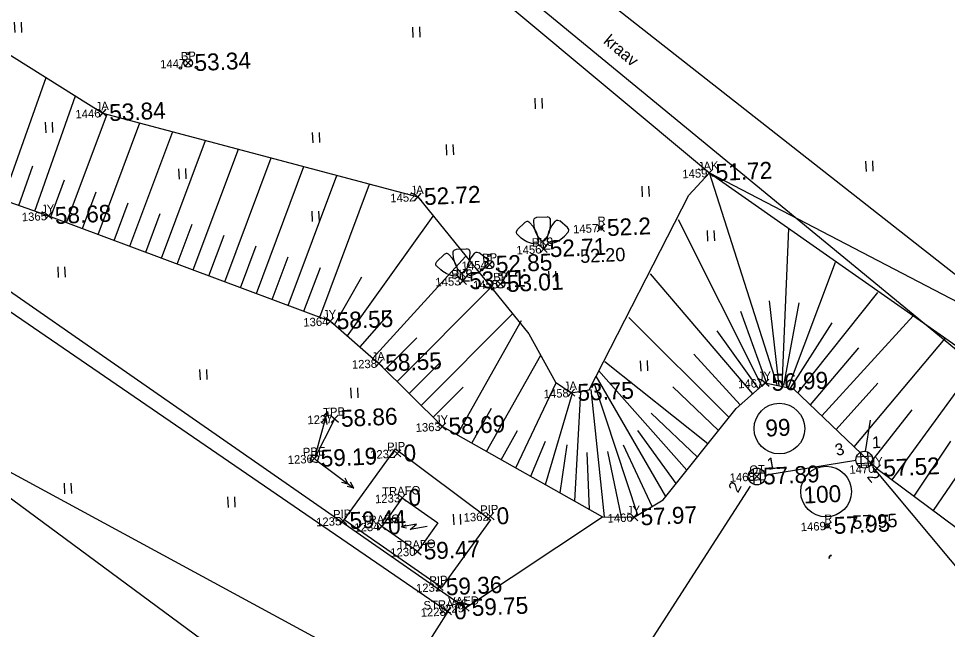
# Model space of a CAD drawing. Extents: x 641745 to 642007, y 6457342 to 6457597.
# Drawn here: x 641868.8 to 641923.8, y 6457503.2 to 6457539.4 of the extents above; entities that cross this region are included whole.
import ezdxf

# ---------------------------------------------------------------- set-up
doc = ezdxf.new("R2010")
doc.units = 0
for name, color, linetype in [('01_HOONED', 7, 'Continuous'), ('03_SITUATSIOON', 7, 'Continuous'), ('04_OK', 7, 'Continuous'), ('09_OD', 7, 'Continuous'), ('10_PUUD', 7, 'Continuous'), ('12_MPPOST', 7, 'Continuous'), ('14', 7, 'Continuous'), ('19_DRENTORU', 7, 'Continuous'), ('28_AIAD', 7, 'Continuous'), ('40_KRUNDIPIIR', 7, 'Continuous'), ('41_KOLVIKUPIIR', 7, 'Continuous'), ('42_JARSAK', 7, 'Continuous'), ('43_KRAAV', 7, 'Continuous'), ('49_ABIINFO', 7, 'Continuous'), ('54_PUNKTID', 7, 'Continuous'), ('57_TEKSTID', 7, 'Continuous'), ('59_VKORGUS', 7, 'Continuous'), ('6', 7, 'Continuous'), ('62_JRKNR', 7, 'Continuous'), ('63_KARVUD', 7, 'Continuous')]:
    doc.layers.add(name, color=color, linetype=linetype)

# ---------------------------------------------------------------- blocks, each defined once
blk = doc.blocks.new('VPQQSA')
at = {"layer": '63_KARVUD'}
for centre, radius in [((0, 550), 70.7), ((0, 0), 250), ((-476, -275), 70.7), ((476, -275), 70.7)]:
    blk.add_circle(centre, radius, dxfattribs=at)
blk = doc.blocks.new('V3KITP')
at = {"layer": '63_KARVUD'}
for p, q in [((-300, 1900), (300, 1900)), ((-1486.51, 1220.77), (-1038.07, 1619.39)), ((1486.51, 1220.77), (1038.07, 1619.39)), ((-406.92, 307.27), (-257.44, 440.14)), ((0, 0), (-332.18, 373.7)), ((-100, 500), (100, 500)), ((0, 0), (0, 500)), ((0, 0), (332.18, 373.7)), ((0, 0), (400, 0)), ((406.92, 307.27), (257.44, 440.14))]:
    blk.add_line(p, q, dxfattribs=at)
for points in [[(-257.44, 440.14), (-280.53, 704.55), (-306.55, 830.94), (-365.4, 1013.16), (-469.28, 1222.26), (-555.23, 1354.58), (-755.72, 1602.77), (-784.88, 1632.48), (-854.46, 1666.22), (-909.22, 1667.15), (-1038.07, 1619.39)], [(-100, 500), (-258.4, 712.96), (-322.92, 824.71), (-400, 1000), (-461.28, 1225.3), (-484.95, 1381.3), (-500, 1700), (-497.94, 1741.58), (-468.34, 1813.02), (-428.03, 1850.1), (-300, 1900)], [(100, 500), (258.4, 712.96), (322.92, 824.71), (400, 1000), (461.28, 1225.3), (484.95, 1381.3), (500, 1700), (497.94, 1741.58), (468.34, 1813.02), (428.03, 1850.1), (300, 1900)], [(257.44, 440.14), (280.53, 704.55), (306.55, 830.94), (365.4, 1013.16), (469.28, 1222.26), (555.23, 1354.58), (755.72, 1602.77), (784.88, 1632.48), (854.46, 1666.22), (909.22, 1667.15), (1038.07, 1619.39)], [(-406.92, 307.27), (-666.8, 361.2), (-789.26, 401.86), (-963.33, 481.66), (-1158.81, 609.35), (-1280.14, 710.21), (-1503.12, 938.42), (-1529.21, 970.86), (-1554.55, 1043.92), (-1549.05, 1098.41), (-1486.51, 1220.77)], [(406.92, 307.27), (666.8, 361.2), (789.26, 401.86), (963.33, 481.66), (1158.81, 609.35), (1280.14, 710.21), (1503.12, 938.42), (1529.21, 970.86), (1554.55, 1043.92), (1549.05, 1098.41), (1486.51, 1220.77)]]:
    blk.add_lwpolyline(points, dxfattribs=at)
blk = doc.blocks.new('VHEIN_')
at = {"layer": '63_KARVUD'}
for p, q in [((0, 620.11), (0, 0)), ((405.61, 608.83), (405.61, 0))]:
    blk.add_line(p, q, dxfattribs=at)
blk = doc.blocks.new('TONGER')
for points in [[(-19, 90), (-65, 81), (-65, 99)], [(10, 32), (-15, -11), (-28, 1)], [(70, 10), (84, -34), (66, -36)]]:
    blk.add_lwpolyline(points, close=True)
blk.add_arc((61, 90), 126, 163.4234, 295.1745)
blk = doc.blocks.new('VDREKA')
at = {"layer": '63_KARVUD'}
for p, q in [((-458.26, 200), (458.26, 200)), ((-200, 458.26), (-200, -458.26)), ((200, 458.26), (200, -458.26)), ((-458.26, -200), (458.26, -200))]:
    blk.add_line(p, q, dxfattribs=at)
blk.add_circle((0, 0), 500, dxfattribs=at)

msp = doc.modelspace()

# ---------------------------------------------------------------- linework, layer by layer
at = {"layer": '01_HOONED'}
for p, q in [((641891.484, 6457511.037), (641890.281, 6457509.349)), ((641891.484, 6457511.037), (641893.591, 6457509.554)), ((641892.388, 6457507.866), (641890.281, 6457509.349)), ((641893.591, 6457509.554), (641892.388, 6457507.866)), ((641891.449, 6457509.315), (641891.743, 6457509.265))]:
    msp.add_line(p, q, dxfattribs=at)
msp.add_lwpolyline([(641892.969, 6457509.341), (641891.956, 6457509.171), (641892.338, 6457509.479), (641891.449, 6457509.315), (641891.714, 6457509.451)], dxfattribs=at)
at = {"layer": '04_OK'}
for centre in [(641913.808, 6457515.137), (641916.576, 6457511.407)]:
    msp.add_circle(centre, 1.5, dxfattribs=at)
at = {"layer": '12_MPPOST'}
msp.add_line((641886.295, 6457513.357), (641887.493, 6457515.717), dxfattribs=at)
at = {"layer": '14'}
msp.add_line((641851.947, 6457521.427), (641922.21, 6457483.327), dxfattribs=at)
at = {"layer": '19_DRENTORU'}
for p, q in [((641913.128, 6457512.412), (641918.336, 6457513.274)), ((641919.297, 6457512.898), (641931.27, 6457498.547)), ((641903.613, 6457498.536), (641912.109, 6457511.738))]:
    msp.add_line(p, q, dxfattribs=at)
at = {"layer": '28_AIAD'}
msp.add_line((641845.219, 6457539.31), (641895.231, 6457504.523), dxfattribs=at)
at = {"layer": '40_KRUNDIPIIR'}
for points in [[(641902.395, 6457363.466), (641757.522, 6457454.056), (641764.364, 6457465.092), (641767.381, 6457463.206), (641787.55, 6457495.157), (641782.587, 6457498.708), (641820.173, 6457559.244), (641847.517, 6457582.948), (641974.068, 6457478.846)], [(641896.716, 6457509.733), (641893.812, 6457505.74), (641888.048, 6457509.746), (641891.083, 6457513.935)]]:
    msp.add_lwpolyline(points, close=True, dxfattribs=at)
at = {"layer": '41_KOLVIKUPIIR'}
for p, q in [((641854.691, 6457521.054), (641884.15, 6457499.332)), ((641895.231, 6457504.523), (641903.346, 6457509.923))]:
    msp.add_line(p, q, dxfattribs=at)
at = {"layer": '42_JARSAK'}
for p, q in [((641867.862, 6457528.686), (641870.424, 6457535.93)), ((641869.748, 6457528.019), (641872.159, 6457534.839)), ((641871.626, 6457527.333), (641874.027, 6457533.756)), ((641873.499, 6457526.633), (641875.968, 6457533.238)), ((641875.372, 6457525.933), (641877.91, 6457532.72)), ((641877.246, 6457525.233), (641879.851, 6457532.203)), ((641879.119, 6457524.532), (641881.792, 6457531.685)), ((641880.992, 6457523.832), (641883.734, 6457531.167)), ((641868.805, 6457528.352), (641869.634, 6457530.696)), ((641882.865, 6457523.132), (641885.675, 6457530.65)), ((641913.678, 6457517.722), (641909.667, 6457530.278)), ((641870.689, 6457527.683), (641871.505, 6457529.864)), ((641884.739, 6457522.432), (641887.617, 6457530.132)), ((641872.563, 6457526.983), (641873.374, 6457529.154)), ((641886.612, 6457521.732), (641889.558, 6457529.614)), ((641874.436, 6457526.283), (641875.27, 6457528.515)), ((641876.309, 6457525.583), (641877.166, 6457527.876)), ((641888.244, 6457520.626), (641893.313, 6457527.711)), ((641912.796, 6457517.627), (641907.841, 6457527.507)), ((641878.182, 6457524.882), (641879.062, 6457527.236)), ((641913.982, 6457517.639), (641914.36, 6457526.978)), ((641880.055, 6457524.182), (641880.958, 6457526.597)), ((641881.929, 6457523.482), (641882.854, 6457525.958)), ((641883.802, 6457522.782), (641884.75, 6457525.318)), ((641889.754, 6457519.314), (641895.233, 6457525.321)), ((641914.349, 6457517.586), (641917.122, 6457524.993)), ((641885.675, 6457522.082), (641886.646, 6457524.679)), ((641912.247, 6457517.202), (641906.177, 6457524.301)), ((641887.489, 6457521.281), (641889.109, 6457524.122)), ((641891.192, 6457517.926), (641896.754, 6457523.504)), ((641914.925, 6457517.274), (641919.628, 6457523.201)), ((641913.791, 6457517.672), (641913.215, 6457522.709)), ((641914.068, 6457517.684), (641914.979, 6457522.578)), ((641888.999, 6457519.97), (641890.829, 6457522.078)), ((641913.065, 6457517.805), (641911.52, 6457522.071)), ((641892.608, 6457516.514), (641898.022, 6457521.942)), ((641894.737, 6457514.77), (641898.551, 6457521.545)), ((641910.832, 6457515.798), (641904.906, 6457521.714)), ((641916.323, 6457515.901), (641921.723, 6457521.807)), ((641912.58, 6457517.507), (641910.125, 6457520.924)), ((641914.462, 6457517.536), (641916.931, 6457521.4)), ((641890.484, 6457518.632), (641892.363, 6457520.516)), ((641918.239, 6457514.068), (641923.615, 6457520.478)), ((641915.644, 6457516.55), (641918.504, 6457519.917)), ((641896.479, 6457513.789), (641899.688, 6457519.487)), ((641911.497, 6457516.54), (641908.741, 6457519.537)), ((641891.9, 6457517.22), (641893.729, 6457519.055)), ((641909.583, 6457514.236), (641903.478, 6457519.092)), ((641920.49, 6457512.106), (641925.575, 6457519.101)), ((641907.086, 6457511.112), (641902.962, 6457518.239)), ((641908.335, 6457512.674), (641903.113, 6457518.578)), ((641893.316, 6457515.808), (641895.096, 6457517.593)), ((641898.222, 6457512.808), (641900.597, 6457517.856)), ((641905.43, 6457510.015), (641902.871, 6457517.792)), ((641910.208, 6457515.017), (641907.501, 6457517.615)), ((641917.178, 6457515.083), (641919.638, 6457517.832)), ((641899.965, 6457511.827), (641901.566, 6457517.235)), ((641901.707, 6457510.846), (641902.061, 6457517.313)), ((641903.465, 6457509.921), (641902.665, 6457517.451)), ((641922.932, 6457510.287), (641927.835, 6457517.513)), ((641895.608, 6457514.279), (641896.778, 6457516.358)), ((641908.959, 6457513.455), (641906.218, 6457516.059)), ((641919.212, 6457513.136), (641921.673, 6457516.249)), ((641897.351, 6457513.298), (641898.319, 6457515.018)), ((641907.71, 6457511.893), (641905.433, 6457515.028)), ((641899.093, 6457512.317), (641899.976, 6457514.396)), ((641921.783, 6457511.143), (641923.952, 6457514.388)), ((641900.836, 6457511.336), (641901.26, 6457514.177)), ((641902.579, 6457510.355), (641902.443, 6457513.731)), ((641904.465, 6457509.903), (641903.66, 6457513.786)), ((641906.286, 6457510.531), (641904.585, 6457514.159))]:
    msp.add_line(p, q, dxfattribs=at)
for points in [[(641860.72, 6457542.032), (641873.777, 6457533.822), (641892.41, 6457528.854), (641898.99, 6457520.75)], [(641851.044, 6457536.764), (641854.203, 6457533.572), (641858.023, 6457532.165), (641870.559, 6457527.732), (641887.24, 6457521.497), (641890.115, 6457519.001), (641893.865, 6457515.26)], [(641898.99, 6457520.75), (641900.567, 6457517.895), (641901.484, 6457517.257), (641902.544, 6457517.426), (641908.454, 6457528.951), (641909.667, 6457530.278), (641939.815, 6457509.153)], [(641893.865, 6457515.26), (641903.346, 6457509.923), (641905.221, 6457509.889), (641906.933, 6457510.921), (641911.255, 6457516.327), (641912.977, 6457517.846), (641914.648, 6457517.502)], [(641914.648, 6457517.502), (641919.584, 6457512.781), (641935.117, 6457501.21)]]:
    msp.add_lwpolyline(points, dxfattribs=at)
at = {"layer": '43_KRAAV'}
msp.add_lwpolyline([(641852.88, 6457596.374), (641847.842, 6457587.229), (641848.172, 6457582.858), (641851.397, 6457578.51), (641859.429, 6457572.254), (641891.866, 6457545.162), (641909.667, 6457530.278), (641930.096, 6457519.652), (641896.555, 6457545.986), (641860.2, 6457575.077), (641854.891, 6457579.382), (641852.575, 6457582.283), (641851.758, 6457587.348), (641855.918, 6457593.913)], dxfattribs=at)
at = {"layer": '54_PUNKTID'}
for p, q in [((641878.603, 6457536.987), (641879.045, 6457536.582)), ((641878.621, 6457536.563), (641879.026, 6457537.006)), ((641873.556, 6457534.025), (641873.998, 6457533.62)), ((641873.575, 6457533.601), (641873.979, 6457534.044)), ((641909.446, 6457530.48), (641909.888, 6457530.075)), ((641909.465, 6457530.056), (641909.869, 6457530.499)), ((641892.189, 6457529.056), (641892.631, 6457528.652)), ((641892.208, 6457528.633), (641892.612, 6457529.075)), ((641870.338, 6457527.934), (641870.781, 6457527.529)), ((641870.357, 6457527.51), (641870.762, 6457527.953)), ((641903.017, 6457527.22), (641903.459, 6457526.815)), ((641903.036, 6457526.796), (641903.44, 6457527.239)), ((641899.626, 6457525.97), (641900.069, 6457525.565)), ((641899.645, 6457525.546), (641900.05, 6457525.989)), ((641896.435, 6457525.046), (641896.878, 6457524.641)), ((641896.454, 6457524.622), (641896.859, 6457525.065)), ((641894.856, 6457524.082), (641895.299, 6457523.677)), ((641894.875, 6457523.658), (641895.28, 6457524.101)), ((641897.089, 6457523.907), (641897.532, 6457523.502)), ((641897.108, 6457523.483), (641897.513, 6457523.926)), ((641887.019, 6457521.699), (641887.462, 6457521.294)), ((641887.038, 6457521.275), (641887.443, 6457521.718)), ((641889.912, 6457518.779), (641890.317, 6457519.222)), ((641889.893, 6457519.203), (641890.336, 6457518.798)), ((641912.755, 6457518.049), (641913.198, 6457517.644)), ((641912.774, 6457517.625), (641913.179, 6457518.068)), ((641901.262, 6457517.459), (641901.705, 6457517.054)), ((641901.281, 6457517.035), (641901.686, 6457517.478)), ((641887.272, 6457515.919), (641887.714, 6457515.514)), ((641887.291, 6457515.495), (641887.695, 6457515.938)), ((641893.644, 6457515.463), (641894.087, 6457515.058)), ((641893.663, 6457515.039), (641894.068, 6457515.482)), ((641890.975, 6457513.867), (641891.418, 6457513.462)), ((641890.994, 6457513.443), (641891.399, 6457513.886)), ((641886.073, 6457513.56), (641886.516, 6457513.155)), ((641886.092, 6457513.136), (641886.497, 6457513.579)), ((641919.363, 6457512.984), (641919.805, 6457512.579)), ((641919.382, 6457512.56), (641919.786, 6457513.003)), ((641912.249, 6457512.506), (641912.692, 6457512.101)), ((641912.268, 6457512.082), (641912.673, 6457512.525)), ((641891.262, 6457511.24), (641891.705, 6457510.835)), ((641891.281, 6457510.816), (641891.686, 6457511.259)), ((641887.778, 6457509.873), (641888.221, 6457509.468)), ((641887.797, 6457509.449), (641888.202, 6457509.892)), ((641896.484, 6457510.147), (641896.926, 6457509.743)), ((641896.503, 6457509.724), (641896.907, 6457510.166)), ((641904.999, 6457510.092), (641905.442, 6457509.687)), ((641905.018, 6457509.668), (641905.423, 6457510.111)), ((641890.06, 6457509.551), (641890.503, 6457509.146)), ((641890.079, 6457509.127), (641890.484, 6457509.57)), ((641916.431, 6457509.584), (641916.874, 6457509.179)), ((641916.45, 6457509.16), (641916.855, 6457509.603)), ((641892.167, 6457508.068), (641892.609, 6457507.663)), ((641892.186, 6457507.644), (641892.591, 6457508.087)), ((641893.476, 6457505.951), (641893.919, 6457505.546)), ((641893.495, 6457505.527), (641893.9, 6457505.97)), ((641893.964, 6457504.519), (641894.407, 6457504.114)), ((641893.983, 6457504.095), (641894.388, 6457504.538)), ((641895.009, 6457504.725), (641895.452, 6457504.32)), ((641895.028, 6457504.301), (641895.433, 6457504.744))]:
    msp.add_line(p, q, dxfattribs=at)
at = {"layer": '57_TEKSTID'}
msp.add_line((641918.914, 6457513.781), (641919.205, 6457515.629), dxfattribs=at)
at = {"layer": '59_VKORGUS'}
for centre in [(641903.238, 6457527.017), (641916.652, 6457509.382)]:
    msp.add_circle(centre, 0.12, dxfattribs=at)
at = {"layer": '6'}
msp.add_lwpolyline([(641816.364, 6457551.52), (641820.356, 6457557.56), (641838.875, 6457545.83), (641837.557, 6457543.808), (641863.307, 6457525.664), (641862.092, 6457523.783), (641865.347, 6457521.499), (641866.516, 6457523.279), (641894.186, 6457504.316), (641889.632, 6457497.12)], dxfattribs=at)
at = {"layer": '63_KARVUD'}
for p, q in [((641886.35, 6457513.558), (641887.07, 6457516.16)), ((641887.07, 6457516.16), (641886.814, 6457515.848)), ((641887.07, 6457516.16), (641887.122, 6457515.757)), ((641886.961, 6457515.766), (641886.699, 6457515.471)), ((641886.961, 6457515.766), (641887.022, 6457515.376)), ((641886.461, 6457513.232), (641888.618, 6457511.609)), ((641888.292, 6457511.855), (641888.114, 6457512.207)), ((641888.292, 6457511.855), (641887.907, 6457511.941)), ((641888.618, 6457511.609), (641888.225, 6457511.709)), ((641888.618, 6457511.609), (641888.422, 6457511.962))]:
    msp.add_line(p, q, dxfattribs=at)
msp.add_lwpolyline([(641886.044, 6457513.211), (641886.155, 6457513.612), (641886.546, 6457513.504), (641886.435, 6457513.103)], close=True, dxfattribs=at)

# ---------------------------------------------------------------- block references
at = {"layer": '03_SITUATSIOON', "xscale": 0.000999898960798439, "yscale": 0.0009998989607984392, "rotation": -85.17895182385338}
msp.add_blockref('TONGER', (641916.773, 6457507.557), dxfattribs=at)
at = {"layer": '09_OD', "xscale": 0.000999898960798439, "yscale": 0.0009998989607984392, "rotation": 2.563753322136709}
for p in [(641918.837, 6457513.297), (641912.471, 6457512.303)]:
    msp.add_blockref('VDREKA', p, dxfattribs=at)
at = {"layer": '10_PUUD', "xscale": 0.000999898960798439, "yscale": 0.0009998989607984392, "rotation": 2.563753322136709}
for name, p in [('VPQQSA', (641878.824, 6457536.784)), ('V3KITP', (641899.848, 6457525.767)), ('V3KITP', (641895.078, 6457523.879)), ('VPQQSA', (641896.657, 6457524.844)), ('VPQQSA', (641897.311, 6457523.705))]:
    msp.add_blockref(name, p, dxfattribs=at)
at = {"layer": '41_KOLVIKUPIIR', "xscale": 0.000999898960798439, "yscale": 0.0009998989607984392, "rotation": 2.563753322136709}
for p in [(641868.557, 6457538.582), (641892.128, 6457538.29), (641899.367, 6457534.076), (641870.391, 6457532.659), (641886.193, 6457532.053), (641894.112, 6457531.332), (641918.936, 6457530.361), (641878.282, 6457529.907), (641905.695, 6457528.866), (641886.162, 6457527.394), (641909.56, 6457526.239), (641871.133, 6457524.094), (641900.184, 6457523.842), (641905.603, 6457518.538), (641879.531, 6457518.021), (641888.466, 6457516.935), (641871.507, 6457511.281), (641881.186, 6457510.471), (641894.538, 6457509.444)]:
    msp.add_blockref('VHEIN_', p, dxfattribs=at)

# ---------------------------------------------------------------- texts
at = {"layer": '04_OK'}
for s, p in [('99', (641913.004, 6457514.663)), ('100', (641915.258, 6457510.701))]:
    msp.add_text(s, height=0.9999, rotation=2.5638, dxfattribs=at).set_placement(p)
at = {"layer": '49_ABIINFO'}
for s, height, p in [('BP', 0.4999, (641878.4, 6457536.932)), ('JA', 0.4999, (641873.353, 6457533.97)), ('JAK', 0.4999, (641908.994, 6457530.414)), ('JA', 0.4999, (641891.986, 6457529.002)), ('JY', 0.4999, (641870.136, 6457527.88)), ('R', 0.5, (641903.064, 6457527.176)), ('BK3', 0.4999, (641899.174, 6457525.904)), ('BP', 0.4999, (641896.233, 6457524.992)), ('BK3', 0.4999, (641894.404, 6457524.016)), ('BP', 0.4999, (641896.887, 6457523.852)), ('JY', 0.4999, (641886.817, 6457521.645)), ('JA', 0.4999, (641889.691, 6457519.149)), ('JY', 0.4999, (641912.553, 6457517.994)), ('JA', 0.4999, (641901.06, 6457517.404)), ('TPB', 0.4999, (641886.82, 6457515.854)), ('JY', 0.4999, (641893.442, 6457515.408)), ('PIP', 0.4999, (641890.606, 6457513.805)), ('PBE', 0.4999, (641885.621, 6457513.494)), ('JY', 0.4999, (641919.16, 6457512.929)), ('OT', 0.4999, (641912.047, 6457512.451)), ('TRAFO', 0.4999, (641890.311, 6457511.151)), ('PIP', 0.4999, (641896.115, 6457510.085)), ('JY', 0.4999, (641904.797, 6457510.037)), ('PIP', 0.4999, (641887.409, 6457509.811)), ('TRAFO', 0.4999, (641889.108, 6457509.463)), ('R', 0.5, (641916.478, 6457509.541)), ('TRAFO', 0.4999, (641891.215, 6457507.98)), ('PIP', 0.4999, (641893.107, 6457505.889)), ('STRASS', 0.4999, (641892.763, 6457504.42)), ('VAED', 0.4999, (641894.224, 6457504.644))]:
    msp.add_text(s, height=height, rotation=2.5638, dxfattribs=at).set_placement(p)
at = {"layer": '57_TEKSTID'}
for s, height, rotation, p in [('kraav', 0.6999, 320.0733, (641903.349, 6457538)), ('3', 0.7, 14.5805, (641917.206, 6457513.507)), ('1', 0.7, 2.5638, (641919.306, 6457513.97)), ('1', 0.7, 9.611, (641913.14, 6457512.686)), ('2', 0.7, 309.4537, (641918.953, 6457512.276)), ('2', 0.7, 61.2165, (641911.356, 6457511.288))]:
    msp.add_text(s, height=height, rotation=rotation, dxfattribs=at).set_placement(p)
at = {"layer": '59_VKORGUS'}
for s, p in [('52.20', (641902.036, 6457524.944)), ('57.95', (641918.139, 6457509.192))]:
    msp.add_text(s, height=0.7999, rotation=2.5638, dxfattribs=at).set_placement(p)
at = {"layer": '62_JRKNR'}
for s, p in [('1447', (641877.176, 6457536.46)), ('1446', (641872.16, 6457533.5)), ('1459', (641908.074, 6457529.956)), ('1452', (641890.793, 6457528.531)), ('1365', (641868.99, 6457527.411)), ('1457', (641901.613, 6457526.694)), ('1456', (641898.254, 6457525.446)), ('1454', (641895.016, 6457524.52)), ('1453', (641893.461, 6457523.557)), ('1455', (641895.694, 6457523.382)), ('1364', (641885.647, 6457521.175)), ('1238', (641888.521, 6457518.679)), ('1467', (641911.375, 6457517.524)), ('1458', (641899.867, 6457516.934)), ('1237', (641885.892, 6457515.395)), ('1363', (641892.296, 6457514.94)), ('1232', (641889.603, 6457513.343)), ('1236', (641884.725, 6457513.037)), ('1470', (641917.959, 6457512.458)), ('1468', (641910.877, 6457511.982)), ('1233', (641889.89, 6457510.716)), ('1235', (641886.406, 6457509.349)), ('1362', (641895.135, 6457509.624)), ('1466', (641903.651, 6457509.569)), ('1234', (641888.664, 6457509.026)), ('1469', (641915.083, 6457509.061)), ('1230', (641890.795, 6457507.544)), ('1231', (641892.316, 6457505.437)), ('1228', (641892.592, 6457503.995)), ('1229', (641893.661, 6457504.202))]:
    msp.add_text(s, height=0.4999, rotation=2.5638, dxfattribs=at).set_placement(p)
at = {"layer": '63_KARVUD'}
for s, p in [(' 53.34', (641878.846, 6457536.285)), (' 53.84', (641873.799, 6457533.323)), (' 51.72', (641909.689, 6457529.778)), (' 52.72', (641892.432, 6457528.354)), (' 58.68', (641870.582, 6457527.232)), (' 52.2', (641903.26, 6457526.518)), (' 52.71', (641899.87, 6457525.268)), (' 52.85', (641896.679, 6457524.344)), (' 53.41', (641895.1, 6457523.38)), (' 53.01', (641897.333, 6457523.205)), (' 58.55', (641887.263, 6457520.997)), (' 58.55', (641890.137, 6457518.501)), (' 56.99', (641912.999, 6457517.347)), (' 53.75', (641901.506, 6457516.757)), (' 58.86', (641887.515, 6457515.217)), (' 58.69', (641893.888, 6457514.761)), (' 59.19', (641886.317, 6457512.858)), (' 0', (641891.219, 6457513.165)), (' 57.52', (641919.606, 6457512.282)), (' 57.89', (641912.493, 6457511.804)), (' 0', (641891.506, 6457510.538)), (' 0', (641896.727, 6457509.446)), (' 57.97', (641905.243, 6457509.39)), (' 59.44', (641888.022, 6457509.171)), (' 0', (641890.304, 6457508.849)), (' 57.95', (641916.675, 6457508.882)), (' 59.47', (641892.41, 6457507.366)), (' 59.36', (641893.72, 6457505.249)), (' 59.75', (641895.253, 6457504.023)), (' 0', (641894.208, 6457503.817))]:
    msp.add_text(s, height=0.9999, rotation=2.5638, dxfattribs=at).set_placement(p)

doc.saveas('drawing.dxf')
